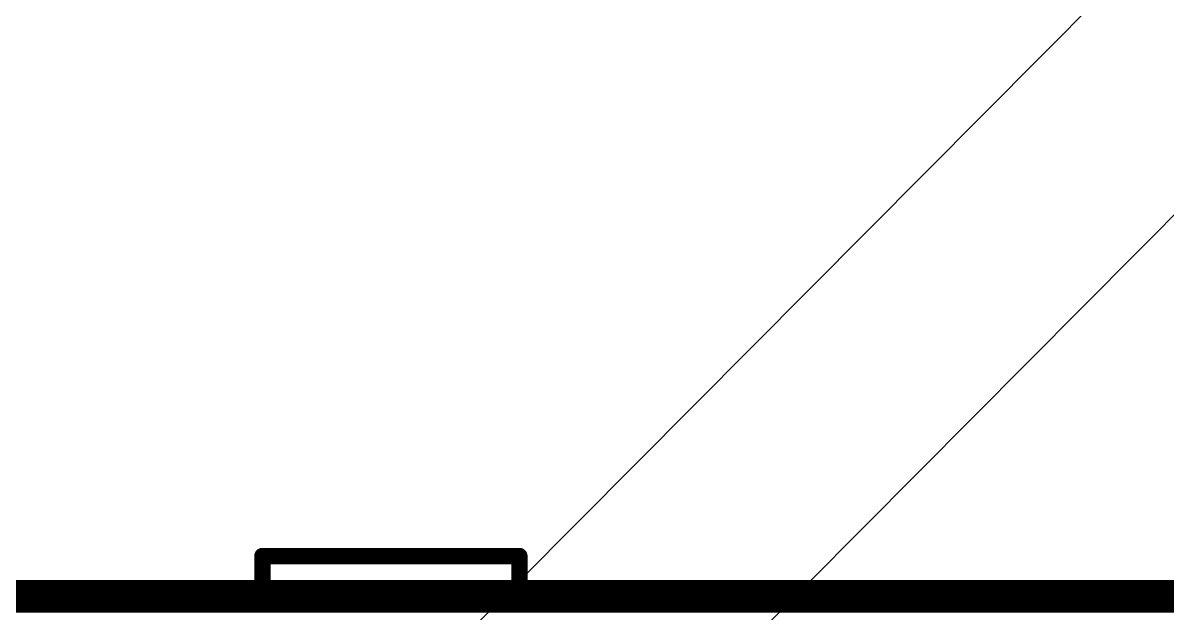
# Model space of a CAD drawing. Header units: inches. Extents: x -22 to 5433, y -13 to 5447.
# Drawn here: x 42.09 to 50.99, y 34.36 to 38.95 of the extents above; entities that cross this region are included whole.
import ezdxf

# ---------------------------------------------------------------- set-up
doc = ezdxf.new("R2010")
doc.units = ezdxf.units.IN
for name, color, linetype in [('Board_outline', 216, 'Continuous'), ('Bottom Overlay', 54, 'Continuous'), ('Bottom Solder', 6, 'Continuous')]:
    doc.layers.add(name, color=color, linetype=linetype)

msp = doc.modelspace()

# ---------------------------------------------------------------- linework, layer by layer
at = {"layer": 'Board_outline'}
msp.add_lwpolyline([(-4.6894, 34.495, 0.254, 0.254, 0), (67.3106, 34.495, 0.254, 0.254, 0)], format="xyseb", dxfattribs=at)
msp.add_lwpolyline([(-4.6894, 34.495, 0.254, 0.254, 0), (67.3106, 34.495, 0.254, 0.254, 0)], format="xyseb", dxfattribs=at)
at = {"layer": 'Bottom Overlay'}
for points in [[(43.9489, 34.8073, 0.127, 0.127, 0), (45.9489, 34.8073, 0.127, 0.127, 0)], [(43.9489, 34.5708, 0.127, 0.127, 0), (43.9489, 34.8073, 0.127, 0.127, 0)], [(45.9489, 34.5708, 0.127, 0.127, 0), (45.9489, 34.8073, 0.127, 0.127, 0)]]:
    msp.add_lwpolyline(points, format="xyseb", dxfattribs=at)
for points in [[(43.9171, 34.8073, 0.0635, 0.0635, 1), (43.9806, 34.8073, 0.0635, 0.0635, 1)], [(43.9171, 34.8073, 0.0635, 0.0635, 1), (43.9806, 34.8073, 0.0635, 0.0635, 1)], [(45.9171, 34.8073, 0.0635, 0.0635, 1), (45.9806, 34.8073, 0.0635, 0.0635, 1)], [(45.9171, 34.8073, 0.0635, 0.0635, 1), (45.9806, 34.8073, 0.0635, 0.0635, 1)], [(43.9171, 34.5708, 0.0635, 0.0635, 1), (43.9806, 34.5708, 0.0635, 0.0635, 1)], [(45.9171, 34.5708, 0.0635, 0.0635, 1), (45.9806, 34.5708, 0.0635, 0.0635, 1)]]:
    msp.add_lwpolyline(points, format="xyseb", close=True, dxfattribs=at)
at = {"layer": 'Bottom Solder'}
for p in [(44.1766, 32.8351), (46.4748, 32.8669)]:
    msp.add_line(p, (5432.8521, 5447.4931), dxfattribs=at)

doc.saveas('drawing.dxf')
